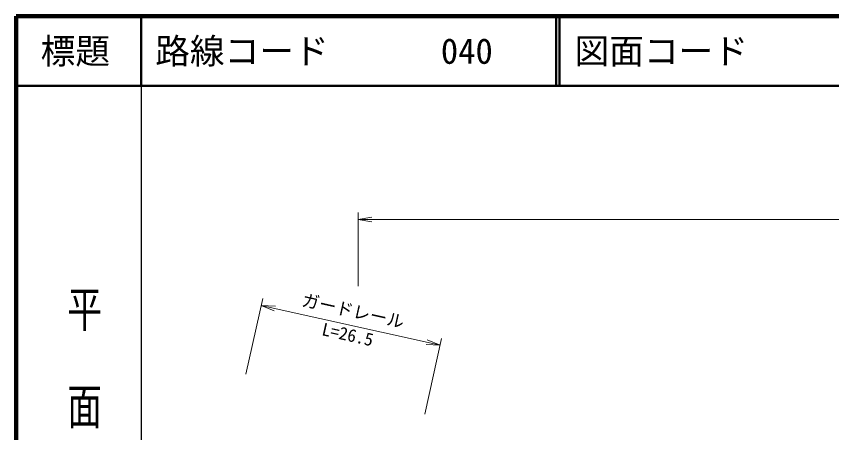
# Model space of a CAD drawing. Units: millimetres, scale not verified. Extents: x 40000 to 680000, y 20000 to 380000.
# Drawn here: x 40000 to 157428, y 320093 to 380000 of the extents above; entities that cross this region are included whole.
import ezdxf
from ezdxf.enums import TextEntityAlignment as Align

# ---------------------------------------------------------------- set-up
doc = ezdxf.new("R2010")
doc.units = ezdxf.units.MM
doc.header["$LTSCALE"] = 1000
for name, color, linetype, lineweight in [('M-STR-HTXT', 7, 'Continuous', 13), ('M-TTL', 2, 'Continuous', 140), ('M-TTL-BAND', 7, 'Continuous', 25), ('M-TTL-LINE', 7, 'Continuous', 50)]:
    doc.layers.add(name, color=color, linetype=linetype, lineweight=lineweight)
doc.layers.add('M-TTL-TXT', color=7, linetype='Continuous')
doc.styles.add('@ＭＳ ゴシック', font='')
doc.styles.add('ＭＳ ゴシック', font='')
doc.styles.get('@ＭＳ ゴシック').set_extended_font_data('@MS Gothic')
doc.styles.get('ＭＳ ゴシック').set_extended_font_data('MS Gothic')

# ---------------------------------------------------------------- blocks, each defined once
blk = doc.blocks.new('open_arrow')
at = {"color": 0, "linetype": 'Continuous', "lineweight": -2}
blk.add_lwpolyline([(7.5, 1.25), (0, 0), (7.5, -1.25)], dxfattribs=at)

msp = doc.modelspace()

# ---------------------------------------------------------------- linework, layer by layer
at = {"layer": 'M-STR-HTXT'}
for p, q in [((89216, 341156), (89216, 351763)), ((89216, 350763), (299439, 350763)), ((73070, 328504), (75496, 339385)), ((75278, 338409), (101033, 332667)), ((98824, 322761), (101251, 333643))]:
    msp.add_line(p, q, dxfattribs=at)
at = {"layer": 'M-TTL'}
for p, q in [((40000, 380000), (40000, 20000)), ((680000, 380000), (40000, 380000))]:
    msp.add_line(p, q, dxfattribs=at)
at = {"layer": 'M-TTL-BAND'}
msp.add_line((58000, 370000), (58000, 20000), dxfattribs=at)
at = {"layer": 'M-TTL-LINE'}
for p, q in [((58000, 380000), (58000, 370000)), ((117750, 380000), (117750, 370000)), ((118250, 380000), (118250, 370000)), ((40000, 370000), (680000, 370000))]:
    msp.add_line(p, q, dxfattribs=at)

# ---------------------------------------------------------------- block references
at = {"layer": 'M-STR-HTXT', "xscale": 267, "yscale": 267}
msp.add_blockref('open_arrow', (89216, 350763), dxfattribs=at)
for p, rotation in [((75278, 338409), 347.4), ((101033, 332667), 167.4)]:
    msp.add_blockref('open_arrow', p, dxfattribs=dict(at, rotation=rotation))

# ---------------------------------------------------------------- texts
at = {"layer": 'M-STR-HTXT', "style": 'ＭＳ ゴシック'}
msp.add_text('ガードレール', height=1833, rotation=347.431, dxfattribs=at).set_placement((81189, 339251), align=Align.MIDDLE_LEFT)
msp.add_text('L=26.5', height=1833, rotation=347.431, dxfattribs=at).set_placement((87413, 332793), align=Align.BOTTOM_CENTER)
at = {"layer": 'M-TTL-BAND', "style": '@ＭＳ ゴシック', "width": 1.4}
msp.add_text('平  面  図', height=3666, rotation=270, dxfattribs=at).set_placement((49777, 306475), align=Align.MIDDLE_RIGHT)
at = {"layer": 'M-TTL-TXT', "style": 'ＭＳ ゴシック'}
msp.add_text('標題', height=3666, dxfattribs=at).set_placement((48500, 375000), align=Align.MIDDLE_CENTER)
for s, p in [('路線コード', (60000, 375000)), ('図面コード', (120380, 375000)), ('040', (101142, 375000))]:
    msp.add_text(s, height=3666, dxfattribs=at).set_placement(p, align=Align.MIDDLE_LEFT)

doc.saveas('drawing.dxf')
